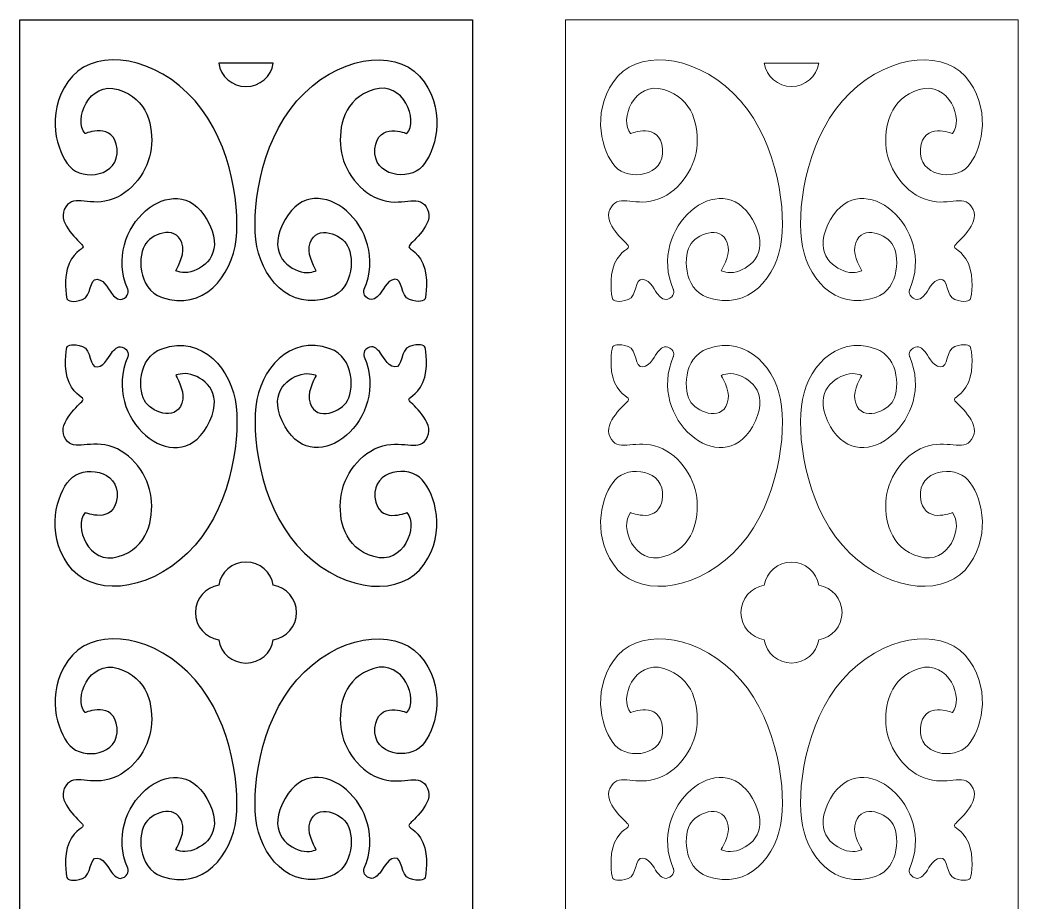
# Model space of a CAD drawing. Header units: centimetres. Extents: x -8.1 to 6.6, y -12.9 to 13.3.
# Drawn here: x -8.13 to 6.62, y 0.3 to 13.33 of the extents above; entities that cross this region are included whole.
import ezdxf

# ---------------------------------------------------------------- set-up
doc = ezdxf.new("R2010")
doc.units = ezdxf.units.CM
doc.header["$MEASUREMENT"] = 0
doc.layers.add('layer 1', color=7, linetype='Continuous')

msp = doc.modelspace()

# ---------------------------------------------------------------- linework, layer by layer
at = {"layer": 'layer 1', "color": 250}
for points, knots in [([(-1.44577, -12.88779), (-1.44577, -12.88779), (-1.44577, 13.32701), (-1.44577, 13.32701), (-1.44577, 13.32701), (-1.44577, 13.32701), (-8.13322, 13.32701), (-8.13322, 13.32701), (-8.13322, 13.32701), (-8.13322, 13.32701), (-8.13322, -12.88779), (-8.13322, -12.88779), (-8.13322, -12.88779), (-8.13322, -12.88779), (-1.44577, -12.88779), (-1.44577, -12.88779)], [0, 0, 0, 0, 0.2, 0.2, 0.2, 0.2, 0.4, 0.4, 0.4, 0.4, 0.6, 0.6, 0.6, 0.6, 1, 1, 1, 1]), ([(-5.83227, 9.62324), (-5.83227, 9.62324), (-5.72949, 9.57218), (-5.6069, 9.60781), (-5.6069, 9.60781), (-5.38079, 9.67351), (-5.1009, 9.90447), (-5.37045, 10.37962), (-5.37045, 10.37962), (-5.82997, 11.18963), (-6.93808, 10.25333), (-6.54001, 9.3483), (-6.54001, 9.3483), (-6.54001, 9.3483), (-6.50561, 9.27054), (-6.59054, 9.21864), (-6.59054, 9.21864), (-6.67547, 9.16674), (-6.72266, 9.22808), (-6.76512, 9.27054), (-6.76512, 9.27054), (-6.80759, 9.31301), (-6.86893, 9.48287), (-6.9916, 9.49702), (-6.9916, 9.49702), (-7.11428, 9.51118), (-7.07182, 9.24223), (-7.20865, 9.19505), (-7.20865, 9.19505), (-7.34548, 9.14786), (-7.43041, 9.17617), (-7.43985, 9.2092), (-7.43985, 9.2092), (-7.44929, 9.24223), (-7.49647, 9.52062), (-7.40682, 9.72822), (-7.40682, 9.72822), (-7.31717, 9.93583), (-7.16618, 9.94055), (-7.20865, 9.99717), (-7.20865, 9.99717), (-7.25111, 10.05379), (-7.5756, 10.31277), (-7.47759, 10.52563), (-7.47759, 10.52563), (-7.36434, 10.77163), (-7.14259, 10.57281), (-6.81702, 10.66246), (-6.81702, 10.66246), (-6.47654, 10.75622), (-6.23195, 11.10598), (-6.1942, 11.42683), (-6.1942, 11.42683), (-6.15645, 11.74768), (-6.24138, 12.16762), (-6.68019, 12.29973), (-6.68019, 12.29973), (-7.119, 12.43185), (-7.34548, 11.84677), (-7.1709, 11.6486), (-7.1709, 11.6486), (-7.1709, 11.6486), (-6.73681, 11.83261), (-6.69907, 11.42212), (-6.69907, 11.42212), (-6.66132, 11.01162), (-7.20393, 10.94556), (-7.39738, 11.16261), (-7.39738, 11.16261), (-7.59084, 11.37965), (-7.75598, 11.9317), (-7.42569, 12.41297), (-7.42569, 12.41297), (-7.09541, 12.89425), (-6.27441, 12.84234), (-5.65631, 12.24783), (-5.65631, 12.24783), (-5.0382, 11.65332), (-4.87778, 10.62943), (-4.93912, 10.0821), (-4.93912, 10.0821), (-5.00046, 9.53477), (-5.43009, 9.01949), (-6.03377, 9.22808), (-6.03377, 9.22808), (-6.40378, 9.35592), (-6.39237, 9.86978), (-6.27441, 10.02548), (-6.27441, 10.02548), (-6.15645, 10.18119), (-5.78805, 10.31497), (-5.72709, 9.97358), (-5.72709, 9.97358), (-5.70349, 9.84147), (-5.83227, 9.62324), (-5.83227, 9.62324)], [0, 0, 0, 0, 0.04, 0.04, 0.04, 0.04, 0.08, 0.08, 0.08, 0.08, 0.12, 0.12, 0.12, 0.12, 0.16, 0.16, 0.16, 0.16, 0.2, 0.2, 0.2, 0.2, 0.24, 0.24, 0.24, 0.24, 0.28, 0.28, 0.28, 0.28, 0.32, 0.32, 0.32, 0.32, 0.36, 0.36, 0.36, 0.36, 0.4, 0.4, 0.4, 0.4, 0.44, 0.44, 0.44, 0.44, 0.48, 0.48, 0.48, 0.48, 0.52, 0.52, 0.52, 0.52, 0.56, 0.56, 0.56, 0.56, 0.6, 0.6, 0.6, 0.6, 0.64, 0.64, 0.64, 0.64, 0.68, 0.68, 0.68, 0.68, 0.72, 0.72, 0.72, 0.72, 0.76, 0.76, 0.76, 0.76, 0.8, 0.8, 0.8, 0.8, 0.84, 0.84, 0.84, 0.84, 0.88, 0.88, 0.88, 0.88, 0.92, 0.92, 0.92, 0.92, 1, 1, 1, 1]), ([(-3.75418, 9.62324), (-3.75418, 9.62324), (-3.85695, 9.57218), (-3.97955, 9.60781), (-3.97955, 9.60781), (-4.20566, 9.67351), (-4.48554, 9.90447), (-4.21599, 10.37962), (-4.21599, 10.37962), (-3.75647, 11.18963), (-2.64836, 10.25333), (-3.04643, 9.3483), (-3.04643, 9.3483), (-3.04643, 9.3483), (-3.08083, 9.27054), (-2.9959, 9.21864), (-2.9959, 9.21864), (-2.91097, 9.16674), (-2.86379, 9.22808), (-2.82132, 9.27054), (-2.82132, 9.27054), (-2.77886, 9.31301), (-2.71752, 9.48287), (-2.59484, 9.49702), (-2.59484, 9.49702), (-2.47216, 9.51118), (-2.51463, 9.24223), (-2.3778, 9.19505), (-2.3778, 9.19505), (-2.24096, 9.14786), (-2.15603, 9.17617), (-2.1466, 9.2092), (-2.1466, 9.2092), (-2.13716, 9.24223), (-2.08998, 9.52062), (-2.17963, 9.72822), (-2.17963, 9.72822), (-2.26928, 9.93583), (-2.42026, 9.94055), (-2.3778, 9.99717), (-2.3778, 9.99717), (-2.33533, 10.05379), (-2.01085, 10.31277), (-2.10885, 10.52563), (-2.10885, 10.52563), (-2.22211, 10.77163), (-2.44386, 10.57281), (-2.76942, 10.66246), (-2.76942, 10.66246), (-3.1099, 10.75622), (-3.3545, 11.10598), (-3.39225, 11.42683), (-3.39225, 11.42683), (-3.42999, 11.74768), (-3.34506, 12.16762), (-2.90625, 12.29973), (-2.90625, 12.29973), (-2.46745, 12.43185), (-2.24096, 11.84677), (-2.41554, 11.6486), (-2.41554, 11.6486), (-2.41554, 11.6486), (-2.84963, 11.83261), (-2.88738, 11.42212), (-2.88738, 11.42212), (-2.92513, 11.01162), (-2.38251, 10.94556), (-2.18906, 11.16261), (-2.18906, 11.16261), (-1.99561, 11.37965), (-1.83047, 11.9317), (-2.16075, 12.41297), (-2.16075, 12.41297), (-2.49104, 12.89425), (-3.31203, 12.84234), (-3.93014, 12.24783), (-3.93014, 12.24783), (-4.54824, 11.65332), (-4.70867, 10.62943), (-4.64733, 10.0821), (-4.64733, 10.0821), (-4.58599, 9.53477), (-4.15636, 9.01949), (-3.55267, 9.22808), (-3.55267, 9.22808), (-3.18267, 9.35592), (-3.19407, 9.86978), (-3.31203, 10.02548), (-3.31203, 10.02548), (-3.42999, 10.18119), (-3.7984, 10.31497), (-3.85936, 9.97358), (-3.85936, 9.97358), (-3.88295, 9.84147), (-3.75418, 9.62324), (-3.75418, 9.62324)], [0, 0, 0, 0, 0.04, 0.04, 0.04, 0.04, 0.08, 0.08, 0.08, 0.08, 0.12, 0.12, 0.12, 0.12, 0.16, 0.16, 0.16, 0.16, 0.2, 0.2, 0.2, 0.2, 0.24, 0.24, 0.24, 0.24, 0.28, 0.28, 0.28, 0.28, 0.32, 0.32, 0.32, 0.32, 0.36, 0.36, 0.36, 0.36, 0.4, 0.4, 0.4, 0.4, 0.44, 0.44, 0.44, 0.44, 0.48, 0.48, 0.48, 0.48, 0.52, 0.52, 0.52, 0.52, 0.56, 0.56, 0.56, 0.56, 0.6, 0.6, 0.6, 0.6, 0.64, 0.64, 0.64, 0.64, 0.68, 0.68, 0.68, 0.68, 0.72, 0.72, 0.72, 0.72, 0.76, 0.76, 0.76, 0.76, 0.8, 0.8, 0.8, 0.8, 0.84, 0.84, 0.84, 0.84, 0.88, 0.88, 0.88, 0.88, 0.92, 0.92, 0.92, 0.92, 1, 1, 1, 1]), ([(-5.19672, 12.68796), (-5.19672, 12.68796), (-4.38972, 12.68796), (-4.38972, 12.68796), (-4.38972, 12.68796), (-4.42102, 12.49333), (-4.58978, 12.3446), (-4.79323, 12.3446), (-4.79323, 12.3446), (-4.99667, 12.3446), (-5.16541, 12.49333), (-5.19672, 12.68796)], [0, 0, 0, 0, 0.25, 0.25, 0.25, 0.25, 0.5, 0.5, 0.5, 0.5, 1, 1, 1, 1]), ([(-5.83227, 8.07493), (-5.83227, 8.07493), (-5.72949, 8.12599), (-5.6069, 8.09037), (-5.6069, 8.09037), (-5.38079, 8.02466), (-5.1009, 7.7937), (-5.37045, 7.31856), (-5.37045, 7.31856), (-5.82997, 6.50854), (-6.93808, 7.44484), (-6.54001, 8.34988), (-6.54001, 8.34988), (-6.54001, 8.34988), (-6.50561, 8.42763), (-6.59054, 8.47953), (-6.59054, 8.47953), (-6.67547, 8.53143), (-6.72266, 8.47009), (-6.76512, 8.42763), (-6.76512, 8.42763), (-6.80759, 8.38516), (-6.86893, 8.2153), (-6.9916, 8.20115), (-6.9916, 8.20115), (-7.11428, 8.18699), (-7.07182, 8.45594), (-7.20865, 8.50312), (-7.20865, 8.50312), (-7.34548, 8.55031), (-7.43041, 8.522), (-7.43985, 8.48897), (-7.43985, 8.48897), (-7.44929, 8.45594), (-7.49647, 8.17756), (-7.40682, 7.96995), (-7.40682, 7.96995), (-7.31717, 7.76234), (-7.16618, 7.75762), (-7.20865, 7.701), (-7.20865, 7.701), (-7.25111, 7.64438), (-7.5756, 7.38541), (-7.47759, 7.17254), (-7.47759, 7.17254), (-7.36434, 6.92654), (-7.14259, 7.12536), (-6.81702, 7.03571), (-6.81702, 7.03571), (-6.47654, 6.94195), (-6.23195, 6.59219), (-6.1942, 6.27134), (-6.1942, 6.27134), (-6.15645, 5.95049), (-6.24138, 5.53055), (-6.68019, 5.39844), (-6.68019, 5.39844), (-7.119, 5.26632), (-7.34548, 5.8514), (-7.1709, 6.04957), (-7.1709, 6.04957), (-7.1709, 6.04957), (-6.73681, 5.86556), (-6.69907, 6.27605), (-6.69907, 6.27605), (-6.66132, 6.68655), (-7.20393, 6.75261), (-7.39738, 6.53557), (-7.39738, 6.53557), (-7.59084, 6.31852), (-7.75598, 5.76647), (-7.42569, 5.2852), (-7.42569, 5.2852), (-7.09541, 4.80393), (-6.27441, 4.85583), (-5.65631, 5.45034), (-5.65631, 5.45034), (-5.0382, 6.04486), (-4.87778, 7.06874), (-4.93912, 7.61607), (-4.93912, 7.61607), (-5.00046, 8.1634), (-5.43009, 8.67868), (-6.03377, 8.47009), (-6.03377, 8.47009), (-6.40378, 8.34225), (-6.39237, 7.8284), (-6.27441, 7.67269), (-6.27441, 7.67269), (-6.15645, 7.51698), (-5.78805, 7.3832), (-5.72709, 7.72459), (-5.72709, 7.72459), (-5.70349, 7.85671), (-5.83227, 8.07493), (-5.83227, 8.07493)], [0, 0, 0, 0, 0.04, 0.04, 0.04, 0.04, 0.08, 0.08, 0.08, 0.08, 0.12, 0.12, 0.12, 0.12, 0.16, 0.16, 0.16, 0.16, 0.2, 0.2, 0.2, 0.2, 0.24, 0.24, 0.24, 0.24, 0.28, 0.28, 0.28, 0.28, 0.32, 0.32, 0.32, 0.32, 0.36, 0.36, 0.36, 0.36, 0.4, 0.4, 0.4, 0.4, 0.44, 0.44, 0.44, 0.44, 0.48, 0.48, 0.48, 0.48, 0.52, 0.52, 0.52, 0.52, 0.56, 0.56, 0.56, 0.56, 0.6, 0.6, 0.6, 0.6, 0.64, 0.64, 0.64, 0.64, 0.68, 0.68, 0.68, 0.68, 0.72, 0.72, 0.72, 0.72, 0.76, 0.76, 0.76, 0.76, 0.8, 0.8, 0.8, 0.8, 0.84, 0.84, 0.84, 0.84, 0.88, 0.88, 0.88, 0.88, 0.92, 0.92, 0.92, 0.92, 1, 1, 1, 1]), ([(-3.75418, 8.07493), (-3.75418, 8.07493), (-3.85695, 8.12599), (-3.97955, 8.09037), (-3.97955, 8.09037), (-4.20566, 8.02466), (-4.48554, 7.7937), (-4.21599, 7.31856), (-4.21599, 7.31856), (-3.75647, 6.50854), (-2.64836, 7.44484), (-3.04643, 8.34988), (-3.04643, 8.34988), (-3.04643, 8.34988), (-3.08083, 8.42763), (-2.9959, 8.47953), (-2.9959, 8.47953), (-2.91097, 8.53143), (-2.86379, 8.47009), (-2.82132, 8.42763), (-2.82132, 8.42763), (-2.77886, 8.38516), (-2.71752, 8.2153), (-2.59484, 8.20115), (-2.59484, 8.20115), (-2.47216, 8.18699), (-2.51463, 8.45594), (-2.3778, 8.50312), (-2.3778, 8.50312), (-2.24096, 8.55031), (-2.15603, 8.522), (-2.1466, 8.48897), (-2.1466, 8.48897), (-2.13716, 8.45594), (-2.08998, 8.17756), (-2.17963, 7.96995), (-2.17963, 7.96995), (-2.26928, 7.76234), (-2.42026, 7.75762), (-2.3778, 7.701), (-2.3778, 7.701), (-2.33533, 7.64438), (-2.01085, 7.38541), (-2.10885, 7.17254), (-2.10885, 7.17254), (-2.22211, 6.92654), (-2.44386, 7.12536), (-2.76942, 7.03571), (-2.76942, 7.03571), (-3.1099, 6.94195), (-3.3545, 6.59219), (-3.39225, 6.27134), (-3.39225, 6.27134), (-3.42999, 5.95049), (-3.34506, 5.53055), (-2.90625, 5.39844), (-2.90625, 5.39844), (-2.46745, 5.26632), (-2.24096, 5.8514), (-2.41554, 6.04957), (-2.41554, 6.04957), (-2.41554, 6.04957), (-2.84963, 5.86556), (-2.88738, 6.27605), (-2.88738, 6.27605), (-2.92513, 6.68655), (-2.38251, 6.75261), (-2.18906, 6.53557), (-2.18906, 6.53557), (-1.99561, 6.31852), (-1.83047, 5.76647), (-2.16075, 5.2852), (-2.16075, 5.2852), (-2.49104, 4.80393), (-3.31203, 4.85583), (-3.93014, 5.45034), (-3.93014, 5.45034), (-4.54824, 6.04486), (-4.70867, 7.06874), (-4.64733, 7.61607), (-4.64733, 7.61607), (-4.58599, 8.1634), (-4.15636, 8.67868), (-3.55267, 8.47009), (-3.55267, 8.47009), (-3.18267, 8.34225), (-3.19407, 7.8284), (-3.31203, 7.67269), (-3.31203, 7.67269), (-3.42999, 7.51698), (-3.7984, 7.3832), (-3.85936, 7.72459), (-3.85936, 7.72459), (-3.88295, 7.85671), (-3.75418, 8.07493), (-3.75418, 8.07493)], [0, 0, 0, 0, 0.04, 0.04, 0.04, 0.04, 0.08, 0.08, 0.08, 0.08, 0.12, 0.12, 0.12, 0.12, 0.16, 0.16, 0.16, 0.16, 0.2, 0.2, 0.2, 0.2, 0.24, 0.24, 0.24, 0.24, 0.28, 0.28, 0.28, 0.28, 0.32, 0.32, 0.32, 0.32, 0.36, 0.36, 0.36, 0.36, 0.4, 0.4, 0.4, 0.4, 0.44, 0.44, 0.44, 0.44, 0.48, 0.48, 0.48, 0.48, 0.52, 0.52, 0.52, 0.52, 0.56, 0.56, 0.56, 0.56, 0.6, 0.6, 0.6, 0.6, 0.64, 0.64, 0.64, 0.64, 0.68, 0.68, 0.68, 0.68, 0.72, 0.72, 0.72, 0.72, 0.76, 0.76, 0.76, 0.76, 0.8, 0.8, 0.8, 0.8, 0.84, 0.84, 0.84, 0.84, 0.88, 0.88, 0.88, 0.88, 0.92, 0.92, 0.92, 0.92, 1, 1, 1, 1]), ([(-4.04638, 4.57261), (-4.04638, 4.36917), (-4.19509, 4.20042), (-4.38972, 4.16912), (-4.38972, 4.16912), (-4.42102, 3.97449), (-4.58978, 3.82576), (-4.79323, 3.82576), (-4.79323, 3.82576), (-4.99667, 3.82576), (-5.16541, 3.97449), (-5.19672, 4.16912), (-5.19672, 4.16912), (-5.39135, 4.20043), (-5.54007, 4.36917), (-5.54007, 4.57261), (-5.54007, 4.57261), (-5.54007, 4.77605), (-5.39134, 4.94479), (-5.19672, 4.97611), (-5.19672, 4.97611), (-5.1654, 5.17073), (-4.99666, 5.31946), (-4.79323, 5.31946), (-4.79323, 5.31946), (-4.58978, 5.31946), (-4.42103, 5.17073), (-4.38972, 4.9761), (-4.38972, 4.9761), (-4.19509, 4.94479), (-4.04637, 4.77605), (-4.04638, 4.57261)], [0, 0, 0, 0, 0.11111111, 0.11111111, 0.11111111, 0.11111111, 0.22222222, 0.22222222, 0.22222222, 0.22222222, 0.33333333, 0.33333333, 0.33333333, 0.33333333, 0.44444444, 0.44444444, 0.44444444, 0.44444444, 0.55555556, 0.55555556, 0.55555556, 0.55555556, 0.66666667, 0.66666667, 0.66666667, 0.66666667, 0.77777778, 0.77777778, 0.77777778, 0.77777778, 1, 1, 1, 1]), ([(-5.83227, 1.07028), (-5.83227, 1.07028), (-5.72949, 1.01922), (-5.6069, 1.05485), (-5.6069, 1.05485), (-5.38079, 1.12055), (-5.1009, 1.35151), (-5.37045, 1.82666), (-5.37045, 1.82666), (-5.82997, 2.63668), (-6.93808, 1.70037), (-6.54001, 0.79534), (-6.54001, 0.79534), (-6.54001, 0.79534), (-6.50561, 0.71758), (-6.59054, 0.66568), (-6.59054, 0.66568), (-6.67547, 0.61378), (-6.72266, 0.67512), (-6.76512, 0.71758), (-6.76512, 0.71758), (-6.80759, 0.76005), (-6.86893, 0.92991), (-6.9916, 0.94407), (-6.9916, 0.94407), (-7.11428, 0.95822), (-7.07182, 0.68927), (-7.20865, 0.64209), (-7.20865, 0.64209), (-7.34548, 0.59491), (-7.43041, 0.62322), (-7.43985, 0.65625), (-7.43985, 0.65625), (-7.44929, 0.68927), (-7.49647, 0.96766), (-7.40682, 1.17526), (-7.40682, 1.17526), (-7.31717, 1.38287), (-7.16618, 1.38759), (-7.20865, 1.44421), (-7.20865, 1.44421), (-7.25111, 1.50083), (-7.5756, 1.75981), (-7.47759, 1.97267), (-7.47759, 1.97267), (-7.36434, 2.21867), (-7.14259, 2.01985), (-6.81702, 2.1095), (-6.81702, 2.1095), (-6.47654, 2.20326), (-6.23195, 2.55303), (-6.1942, 2.87387), (-6.1942, 2.87387), (-6.15645, 3.19472), (-6.24138, 3.61466), (-6.68019, 3.74677), (-6.68019, 3.74677), (-7.119, 3.87889), (-7.34548, 3.29381), (-7.1709, 3.09564), (-7.1709, 3.09564), (-7.1709, 3.09564), (-6.73681, 3.27965), (-6.69907, 2.86916), (-6.69907, 2.86916), (-6.66132, 2.45866), (-7.20393, 2.3926), (-7.39738, 2.60965), (-7.39738, 2.60965), (-7.59084, 2.82669), (-7.75598, 3.37874), (-7.42569, 3.86001), (-7.42569, 3.86001), (-7.09541, 4.34129), (-6.27441, 4.28938), (-5.65631, 3.69487), (-5.65631, 3.69487), (-5.0382, 3.10036), (-4.87778, 2.07647), (-4.93912, 1.52914), (-4.93912, 1.52914), (-5.00046, 0.98181), (-5.43009, 0.46653), (-6.03377, 0.67512), (-6.03377, 0.67512), (-6.40378, 0.80296), (-6.39237, 1.31682), (-6.27441, 1.47252), (-6.27441, 1.47252), (-6.15645, 1.62823), (-5.78805, 1.76201), (-5.72709, 1.42062), (-5.72709, 1.42062), (-5.70349, 1.28851), (-5.83227, 1.07028), (-5.83227, 1.07028)], [0, 0, 0, 0, 0.04, 0.04, 0.04, 0.04, 0.08, 0.08, 0.08, 0.08, 0.12, 0.12, 0.12, 0.12, 0.16, 0.16, 0.16, 0.16, 0.2, 0.2, 0.2, 0.2, 0.24, 0.24, 0.24, 0.24, 0.28, 0.28, 0.28, 0.28, 0.32, 0.32, 0.32, 0.32, 0.36, 0.36, 0.36, 0.36, 0.4, 0.4, 0.4, 0.4, 0.44, 0.44, 0.44, 0.44, 0.48, 0.48, 0.48, 0.48, 0.52, 0.52, 0.52, 0.52, 0.56, 0.56, 0.56, 0.56, 0.6, 0.6, 0.6, 0.6, 0.64, 0.64, 0.64, 0.64, 0.68, 0.68, 0.68, 0.68, 0.72, 0.72, 0.72, 0.72, 0.76, 0.76, 0.76, 0.76, 0.8, 0.8, 0.8, 0.8, 0.84, 0.84, 0.84, 0.84, 0.88, 0.88, 0.88, 0.88, 0.92, 0.92, 0.92, 0.92, 1, 1, 1, 1]), ([(-3.75418, 1.07028), (-3.75418, 1.07028), (-3.85695, 1.01922), (-3.97955, 1.05485), (-3.97955, 1.05485), (-4.20566, 1.12055), (-4.48554, 1.35151), (-4.21599, 1.82666), (-4.21599, 1.82666), (-3.75647, 2.63668), (-2.64836, 1.70037), (-3.04643, 0.79534), (-3.04643, 0.79534), (-3.04643, 0.79534), (-3.08083, 0.71758), (-2.9959, 0.66568), (-2.9959, 0.66568), (-2.91097, 0.61378), (-2.86379, 0.67512), (-2.82132, 0.71758), (-2.82132, 0.71758), (-2.77886, 0.76005), (-2.71752, 0.92991), (-2.59484, 0.94407), (-2.59484, 0.94407), (-2.47216, 0.95822), (-2.51463, 0.68927), (-2.3778, 0.64209), (-2.3778, 0.64209), (-2.24096, 0.59491), (-2.15603, 0.62322), (-2.1466, 0.65625), (-2.1466, 0.65625), (-2.13716, 0.68927), (-2.08998, 0.96766), (-2.17963, 1.17526), (-2.17963, 1.17526), (-2.26928, 1.38287), (-2.42026, 1.38759), (-2.3778, 1.44421), (-2.3778, 1.44421), (-2.33533, 1.50083), (-2.01085, 1.75981), (-2.10885, 1.97267), (-2.10885, 1.97267), (-2.22211, 2.21867), (-2.44386, 2.01985), (-2.76942, 2.1095), (-2.76942, 2.1095), (-3.1099, 2.20326), (-3.3545, 2.55303), (-3.39225, 2.87387), (-3.39225, 2.87387), (-3.42999, 3.19472), (-3.34506, 3.61466), (-2.90625, 3.74677), (-2.90625, 3.74677), (-2.46745, 3.87889), (-2.24096, 3.29381), (-2.41554, 3.09564), (-2.41554, 3.09564), (-2.41554, 3.09564), (-2.84963, 3.27965), (-2.88738, 2.86916), (-2.88738, 2.86916), (-2.92513, 2.45866), (-2.38252, 2.3926), (-2.18906, 2.60965), (-2.18906, 2.60965), (-1.99561, 2.82669), (-1.83047, 3.37874), (-2.16075, 3.86001), (-2.16075, 3.86001), (-2.49104, 4.34129), (-3.31203, 4.28938), (-3.93014, 3.69487), (-3.93014, 3.69487), (-4.54824, 3.10036), (-4.70867, 2.07647), (-4.64733, 1.52914), (-4.64733, 1.52914), (-4.58599, 0.98181), (-4.15636, 0.46653), (-3.55267, 0.67512), (-3.55267, 0.67512), (-3.18267, 0.80296), (-3.19407, 1.31682), (-3.31203, 1.47252), (-3.31203, 1.47252), (-3.42999, 1.62823), (-3.7984, 1.76201), (-3.85936, 1.42062), (-3.85936, 1.42062), (-3.88295, 1.28851), (-3.75418, 1.07028), (-3.75418, 1.07028)], [0, 0, 0, 0, 0.04, 0.04, 0.04, 0.04, 0.08, 0.08, 0.08, 0.08, 0.12, 0.12, 0.12, 0.12, 0.16, 0.16, 0.16, 0.16, 0.2, 0.2, 0.2, 0.2, 0.24, 0.24, 0.24, 0.24, 0.28, 0.28, 0.28, 0.28, 0.32, 0.32, 0.32, 0.32, 0.36, 0.36, 0.36, 0.36, 0.4, 0.4, 0.4, 0.4, 0.44, 0.44, 0.44, 0.44, 0.48, 0.48, 0.48, 0.48, 0.52, 0.52, 0.52, 0.52, 0.56, 0.56, 0.56, 0.56, 0.6, 0.6, 0.6, 0.6, 0.64, 0.64, 0.64, 0.64, 0.68, 0.68, 0.68, 0.68, 0.72, 0.72, 0.72, 0.72, 0.76, 0.76, 0.76, 0.76, 0.8, 0.8, 0.8, 0.8, 0.84, 0.84, 0.84, 0.84, 0.88, 0.88, 0.88, 0.88, 0.92, 0.92, 0.92, 0.92, 1, 1, 1, 1])]:
    msp.add_open_spline(points, degree=3, knots=knots, dxfattribs=at)
at = {"layer": 'layer 1', "color": 242, "lineweight": 9}
for points, knots in [([(6.61547, -12.88779), (6.61547, -12.88779), (6.61547, 13.32701), (6.61547, 13.32701), (6.61547, 13.32701), (6.61547, 13.32701), (-0.07198, 13.32701), (-0.07198, 13.32701), (-0.07198, 13.32701), (-0.07198, 13.32701), (-0.07198, -12.88779), (-0.07198, -12.88779), (-0.07198, -12.88779), (-0.07198, -12.88779), (6.61547, -12.88779), (6.61547, -12.88779)], [0, 0, 0, 0, 0.2, 0.2, 0.2, 0.2, 0.4, 0.4, 0.4, 0.4, 0.6, 0.6, 0.6, 0.6, 1, 1, 1, 1]), ([(2.22897, 9.62324), (2.22897, 9.62324), (2.33175, 9.57218), (2.45434, 9.60781), (2.45434, 9.60781), (2.68045, 9.67351), (2.96034, 9.90447), (2.69079, 10.37962), (2.69079, 10.37962), (2.23127, 11.18963), (1.12316, 10.25333), (1.52123, 9.3483), (1.52123, 9.3483), (1.52123, 9.3483), (1.55563, 9.27054), (1.4707, 9.21864), (1.4707, 9.21864), (1.38577, 9.16674), (1.33858, 9.22808), (1.29612, 9.27054), (1.29612, 9.27054), (1.25365, 9.31301), (1.19231, 9.48287), (1.06964, 9.49702), (1.06964, 9.49702), (0.94696, 9.51118), (0.98942, 9.24223), (0.85259, 9.19505), (0.85259, 9.19505), (0.71576, 9.14786), (0.63083, 9.17617), (0.62139, 9.2092), (0.62139, 9.2092), (0.61195, 9.24223), (0.56477, 9.52062), (0.65442, 9.72822), (0.65442, 9.72822), (0.74407, 9.93583), (0.89506, 9.94055), (0.85259, 9.99717), (0.85259, 9.99717), (0.81013, 10.05379), (0.48564, 10.31277), (0.58365, 10.52563), (0.58365, 10.52563), (0.6969, 10.77163), (0.91865, 10.57281), (1.24422, 10.66246), (1.24422, 10.66246), (1.5847, 10.75622), (1.82929, 11.10598), (1.86704, 11.42683), (1.86704, 11.42683), (1.90479, 11.74768), (1.81986, 12.16762), (1.38105, 12.29973), (1.38105, 12.29973), (0.94224, 12.43185), (0.71576, 11.84677), (0.89034, 11.6486), (0.89034, 11.6486), (0.89034, 11.6486), (1.32443, 11.83261), (1.36217, 11.42212), (1.36217, 11.42212), (1.39992, 11.01162), (0.85731, 10.94556), (0.66386, 11.16261), (0.66386, 11.16261), (0.4704, 11.37965), (0.30526, 11.9317), (0.63555, 12.41297), (0.63555, 12.41297), (0.96583, 12.89425), (1.78683, 12.84234), (2.40493, 12.24783), (2.40493, 12.24783), (3.02304, 11.65332), (3.18346, 10.62943), (3.12212, 10.0821), (3.12212, 10.0821), (3.06078, 9.53477), (2.63115, 9.01949), (2.02747, 9.22808), (2.02747, 9.22808), (1.65746, 9.35592), (1.66887, 9.86978), (1.78683, 10.02548), (1.78683, 10.02548), (1.90479, 10.18119), (2.27319, 10.31497), (2.33415, 9.97358), (2.33415, 9.97358), (2.35775, 9.84147), (2.22897, 9.62324), (2.22897, 9.62324)], [0, 0, 0, 0, 0.04, 0.04, 0.04, 0.04, 0.08, 0.08, 0.08, 0.08, 0.12, 0.12, 0.12, 0.12, 0.16, 0.16, 0.16, 0.16, 0.2, 0.2, 0.2, 0.2, 0.24, 0.24, 0.24, 0.24, 0.28, 0.28, 0.28, 0.28, 0.32, 0.32, 0.32, 0.32, 0.36, 0.36, 0.36, 0.36, 0.4, 0.4, 0.4, 0.4, 0.44, 0.44, 0.44, 0.44, 0.48, 0.48, 0.48, 0.48, 0.52, 0.52, 0.52, 0.52, 0.56, 0.56, 0.56, 0.56, 0.6, 0.6, 0.6, 0.6, 0.64, 0.64, 0.64, 0.64, 0.68, 0.68, 0.68, 0.68, 0.72, 0.72, 0.72, 0.72, 0.76, 0.76, 0.76, 0.76, 0.8, 0.8, 0.8, 0.8, 0.84, 0.84, 0.84, 0.84, 0.88, 0.88, 0.88, 0.88, 0.92, 0.92, 0.92, 0.92, 1, 1, 1, 1]), ([(4.30706, 9.62324), (4.30706, 9.62324), (4.20429, 9.57218), (4.08169, 9.60781), (4.08169, 9.60781), (3.85558, 9.67351), (3.5757, 9.90447), (3.84525, 10.37962), (3.84525, 10.37962), (4.30477, 11.18963), (5.41288, 10.25333), (5.01481, 9.3483), (5.01481, 9.3483), (5.01481, 9.3483), (4.98041, 9.27054), (5.06534, 9.21864), (5.06534, 9.21864), (5.15027, 9.16674), (5.19745, 9.22808), (5.23992, 9.27054), (5.23992, 9.27054), (5.28238, 9.31301), (5.34372, 9.48287), (5.4664, 9.49702), (5.4664, 9.49702), (5.58908, 9.51118), (5.54661, 9.24223), (5.68344, 9.19505), (5.68344, 9.19505), (5.82028, 9.14786), (5.90521, 9.17617), (5.91464, 9.2092), (5.91464, 9.2092), (5.92408, 9.24223), (5.97126, 9.52062), (5.88161, 9.72822), (5.88161, 9.72822), (5.79196, 9.93583), (5.64098, 9.94055), (5.68344, 9.99717), (5.68344, 9.99717), (5.72591, 10.05379), (6.05039, 10.31277), (5.95239, 10.52563), (5.95239, 10.52563), (5.83913, 10.77163), (5.61738, 10.57281), (5.29182, 10.66246), (5.29182, 10.66246), (4.95134, 10.75622), (4.70674, 11.10598), (4.66899, 11.42683), (4.66899, 11.42683), (4.63125, 11.74768), (4.71618, 12.16762), (5.15499, 12.29973), (5.15499, 12.29973), (5.59379, 12.43185), (5.82028, 11.84677), (5.6457, 11.6486), (5.6457, 11.6486), (5.6457, 11.6486), (5.21161, 11.83261), (5.17386, 11.42212), (5.17386, 11.42212), (5.13611, 11.01162), (5.67873, 10.94556), (5.87218, 11.16261), (5.87218, 11.16261), (6.06563, 11.37965), (6.23077, 11.9317), (5.90049, 12.41297), (5.90049, 12.41297), (5.5702, 12.89425), (4.74921, 12.84234), (4.1311, 12.24783), (4.1311, 12.24783), (3.513, 11.65332), (3.35257, 10.62943), (3.41391, 10.0821), (3.41391, 10.0821), (3.47525, 9.53477), (3.90488, 9.01949), (4.50857, 9.22808), (4.50857, 9.22808), (4.87857, 9.35592), (4.86717, 9.86978), (4.74921, 10.02548), (4.74921, 10.02548), (4.63125, 10.18119), (4.26284, 10.31497), (4.20188, 9.97358), (4.20188, 9.97358), (4.17829, 9.84147), (4.30706, 9.62324), (4.30706, 9.62324)], [0, 0, 0, 0, 0.04, 0.04, 0.04, 0.04, 0.08, 0.08, 0.08, 0.08, 0.12, 0.12, 0.12, 0.12, 0.16, 0.16, 0.16, 0.16, 0.2, 0.2, 0.2, 0.2, 0.24, 0.24, 0.24, 0.24, 0.28, 0.28, 0.28, 0.28, 0.32, 0.32, 0.32, 0.32, 0.36, 0.36, 0.36, 0.36, 0.4, 0.4, 0.4, 0.4, 0.44, 0.44, 0.44, 0.44, 0.48, 0.48, 0.48, 0.48, 0.52, 0.52, 0.52, 0.52, 0.56, 0.56, 0.56, 0.56, 0.6, 0.6, 0.6, 0.6, 0.64, 0.64, 0.64, 0.64, 0.68, 0.68, 0.68, 0.68, 0.72, 0.72, 0.72, 0.72, 0.76, 0.76, 0.76, 0.76, 0.8, 0.8, 0.8, 0.8, 0.84, 0.84, 0.84, 0.84, 0.88, 0.88, 0.88, 0.88, 0.92, 0.92, 0.92, 0.92, 1, 1, 1, 1]), ([(2.86452, 12.68796), (2.86452, 12.68796), (3.67152, 12.68796), (3.67152, 12.68796), (3.67152, 12.68796), (3.64022, 12.49333), (3.47146, 12.3446), (3.26801, 12.3446), (3.26801, 12.3446), (3.06457, 12.3446), (2.89583, 12.49333), (2.86452, 12.68796)], [0, 0, 0, 0, 0.25, 0.25, 0.25, 0.25, 0.5, 0.5, 0.5, 0.5, 1, 1, 1, 1]), ([(2.22897, 8.07493), (2.22897, 8.07493), (2.33175, 8.12599), (2.45434, 8.09037), (2.45434, 8.09037), (2.68045, 8.02466), (2.96034, 7.7937), (2.69079, 7.31856), (2.69079, 7.31856), (2.23127, 6.50854), (1.12316, 7.44484), (1.52123, 8.34988), (1.52123, 8.34988), (1.52123, 8.34988), (1.55563, 8.42763), (1.4707, 8.47953), (1.4707, 8.47953), (1.38577, 8.53143), (1.33858, 8.47009), (1.29612, 8.42763), (1.29612, 8.42763), (1.25365, 8.38516), (1.19231, 8.2153), (1.06964, 8.20115), (1.06964, 8.20115), (0.94696, 8.18699), (0.98942, 8.45594), (0.85259, 8.50312), (0.85259, 8.50312), (0.71576, 8.55031), (0.63083, 8.522), (0.62139, 8.48897), (0.62139, 8.48897), (0.61195, 8.45594), (0.56477, 8.17756), (0.65442, 7.96995), (0.65442, 7.96995), (0.74407, 7.76234), (0.89506, 7.75762), (0.85259, 7.701), (0.85259, 7.701), (0.81013, 7.64438), (0.48564, 7.38541), (0.58365, 7.17254), (0.58365, 7.17254), (0.6969, 6.92654), (0.91865, 7.12536), (1.24422, 7.03571), (1.24422, 7.03571), (1.5847, 6.94195), (1.82929, 6.59219), (1.86704, 6.27134), (1.86704, 6.27134), (1.90479, 5.95049), (1.81986, 5.53055), (1.38105, 5.39844), (1.38105, 5.39844), (0.94224, 5.26632), (0.71576, 5.8514), (0.89034, 6.04957), (0.89034, 6.04957), (0.89034, 6.04957), (1.32443, 5.86556), (1.36217, 6.27605), (1.36217, 6.27605), (1.39992, 6.68655), (0.85731, 6.75261), (0.66386, 6.53557), (0.66386, 6.53557), (0.4704, 6.31852), (0.30526, 5.76647), (0.63555, 5.2852), (0.63555, 5.2852), (0.96583, 4.80393), (1.78683, 4.85583), (2.40493, 5.45034), (2.40493, 5.45034), (3.02304, 6.04486), (3.18346, 7.06874), (3.12212, 7.61607), (3.12212, 7.61607), (3.06078, 8.1634), (2.63115, 8.67868), (2.02747, 8.47009), (2.02747, 8.47009), (1.65746, 8.34225), (1.66887, 7.8284), (1.78683, 7.67269), (1.78683, 7.67269), (1.90479, 7.51698), (2.27319, 7.3832), (2.33415, 7.72459), (2.33415, 7.72459), (2.35775, 7.85671), (2.22897, 8.07493), (2.22897, 8.07493)], [0, 0, 0, 0, 0.04, 0.04, 0.04, 0.04, 0.08, 0.08, 0.08, 0.08, 0.12, 0.12, 0.12, 0.12, 0.16, 0.16, 0.16, 0.16, 0.2, 0.2, 0.2, 0.2, 0.24, 0.24, 0.24, 0.24, 0.28, 0.28, 0.28, 0.28, 0.32, 0.32, 0.32, 0.32, 0.36, 0.36, 0.36, 0.36, 0.4, 0.4, 0.4, 0.4, 0.44, 0.44, 0.44, 0.44, 0.48, 0.48, 0.48, 0.48, 0.52, 0.52, 0.52, 0.52, 0.56, 0.56, 0.56, 0.56, 0.6, 0.6, 0.6, 0.6, 0.64, 0.64, 0.64, 0.64, 0.68, 0.68, 0.68, 0.68, 0.72, 0.72, 0.72, 0.72, 0.76, 0.76, 0.76, 0.76, 0.8, 0.8, 0.8, 0.8, 0.84, 0.84, 0.84, 0.84, 0.88, 0.88, 0.88, 0.88, 0.92, 0.92, 0.92, 0.92, 1, 1, 1, 1]), ([(4.30706, 8.07493), (4.30706, 8.07493), (4.20429, 8.12599), (4.08169, 8.09037), (4.08169, 8.09037), (3.85558, 8.02466), (3.5757, 7.7937), (3.84525, 7.31856), (3.84525, 7.31856), (4.30477, 6.50854), (5.41288, 7.44484), (5.01481, 8.34988), (5.01481, 8.34988), (5.01481, 8.34988), (4.98041, 8.42763), (5.06534, 8.47953), (5.06534, 8.47953), (5.15027, 8.53143), (5.19745, 8.47009), (5.23992, 8.42763), (5.23992, 8.42763), (5.28238, 8.38516), (5.34372, 8.2153), (5.4664, 8.20115), (5.4664, 8.20115), (5.58908, 8.18699), (5.54661, 8.45594), (5.68344, 8.50312), (5.68344, 8.50312), (5.82028, 8.55031), (5.90521, 8.522), (5.91464, 8.48897), (5.91464, 8.48897), (5.92408, 8.45594), (5.97126, 8.17756), (5.88161, 7.96995), (5.88161, 7.96995), (5.79196, 7.76234), (5.64098, 7.75762), (5.68344, 7.701), (5.68344, 7.701), (5.72591, 7.64438), (6.05039, 7.38541), (5.95239, 7.17254), (5.95239, 7.17254), (5.83913, 6.92654), (5.61738, 7.12536), (5.29182, 7.03571), (5.29182, 7.03571), (4.95134, 6.94195), (4.70674, 6.59219), (4.66899, 6.27134), (4.66899, 6.27134), (4.63125, 5.95049), (4.71618, 5.53055), (5.15499, 5.39844), (5.15499, 5.39844), (5.59379, 5.26632), (5.82028, 5.8514), (5.6457, 6.04957), (5.6457, 6.04957), (5.6457, 6.04957), (5.21161, 5.86556), (5.17386, 6.27605), (5.17386, 6.27605), (5.13611, 6.68655), (5.67873, 6.75261), (5.87218, 6.53557), (5.87218, 6.53557), (6.06563, 6.31852), (6.23077, 5.76647), (5.90049, 5.2852), (5.90049, 5.2852), (5.5702, 4.80393), (4.74921, 4.85583), (4.1311, 5.45034), (4.1311, 5.45034), (3.513, 6.04486), (3.35257, 7.06874), (3.41391, 7.61607), (3.41391, 7.61607), (3.47525, 8.1634), (3.90488, 8.67868), (4.50857, 8.47009), (4.50857, 8.47009), (4.87857, 8.34225), (4.86717, 7.8284), (4.74921, 7.67269), (4.74921, 7.67269), (4.63125, 7.51698), (4.26284, 7.3832), (4.20188, 7.72459), (4.20188, 7.72459), (4.17829, 7.85671), (4.30706, 8.07493), (4.30706, 8.07493)], [0, 0, 0, 0, 0.04, 0.04, 0.04, 0.04, 0.08, 0.08, 0.08, 0.08, 0.12, 0.12, 0.12, 0.12, 0.16, 0.16, 0.16, 0.16, 0.2, 0.2, 0.2, 0.2, 0.24, 0.24, 0.24, 0.24, 0.28, 0.28, 0.28, 0.28, 0.32, 0.32, 0.32, 0.32, 0.36, 0.36, 0.36, 0.36, 0.4, 0.4, 0.4, 0.4, 0.44, 0.44, 0.44, 0.44, 0.48, 0.48, 0.48, 0.48, 0.52, 0.52, 0.52, 0.52, 0.56, 0.56, 0.56, 0.56, 0.6, 0.6, 0.6, 0.6, 0.64, 0.64, 0.64, 0.64, 0.68, 0.68, 0.68, 0.68, 0.72, 0.72, 0.72, 0.72, 0.76, 0.76, 0.76, 0.76, 0.8, 0.8, 0.8, 0.8, 0.84, 0.84, 0.84, 0.84, 0.88, 0.88, 0.88, 0.88, 0.92, 0.92, 0.92, 0.92, 1, 1, 1, 1]), ([(4.01486, 4.57261), (4.01486, 4.36917), (3.86615, 4.20042), (3.67152, 4.16912), (3.67152, 4.16912), (3.64022, 3.97449), (3.47146, 3.82576), (3.26801, 3.82576), (3.26801, 3.82576), (3.06457, 3.82576), (2.89583, 3.97449), (2.86452, 4.16912), (2.86452, 4.16912), (2.66989, 4.20043), (2.52117, 4.36917), (2.52117, 4.57261), (2.52117, 4.57261), (2.52117, 4.77605), (2.6699, 4.94479), (2.86452, 4.97611), (2.86452, 4.97611), (2.89584, 5.17073), (3.06458, 5.31946), (3.26801, 5.31946), (3.26801, 5.31946), (3.47146, 5.31946), (3.64021, 5.17073), (3.67152, 4.9761), (3.67152, 4.9761), (3.86615, 4.94479), (4.01487, 4.77605), (4.01486, 4.57261)], [0, 0, 0, 0, 0.11111111, 0.11111111, 0.11111111, 0.11111111, 0.22222222, 0.22222222, 0.22222222, 0.22222222, 0.33333333, 0.33333333, 0.33333333, 0.33333333, 0.44444444, 0.44444444, 0.44444444, 0.44444444, 0.55555556, 0.55555556, 0.55555556, 0.55555556, 0.66666667, 0.66666667, 0.66666667, 0.66666667, 0.77777778, 0.77777778, 0.77777778, 0.77777778, 1, 1, 1, 1]), ([(2.22897, 1.07028), (2.22897, 1.07028), (2.33175, 1.01922), (2.45434, 1.05485), (2.45434, 1.05485), (2.68045, 1.12055), (2.96034, 1.35151), (2.69079, 1.82666), (2.69079, 1.82666), (2.23127, 2.63668), (1.12316, 1.70037), (1.52123, 0.79534), (1.52123, 0.79534), (1.52123, 0.79534), (1.55563, 0.71758), (1.4707, 0.66568), (1.4707, 0.66568), (1.38577, 0.61378), (1.33858, 0.67512), (1.29612, 0.71758), (1.29612, 0.71758), (1.25365, 0.76005), (1.19231, 0.92991), (1.06964, 0.94407), (1.06964, 0.94407), (0.94696, 0.95822), (0.98942, 0.68927), (0.85259, 0.64209), (0.85259, 0.64209), (0.71576, 0.59491), (0.63083, 0.62322), (0.62139, 0.65625), (0.62139, 0.65625), (0.61195, 0.68927), (0.56477, 0.96766), (0.65442, 1.17526), (0.65442, 1.17526), (0.74407, 1.38287), (0.89506, 1.38759), (0.85259, 1.44421), (0.85259, 1.44421), (0.81013, 1.50083), (0.48564, 1.75981), (0.58365, 1.97267), (0.58365, 1.97267), (0.6969, 2.21867), (0.91865, 2.01985), (1.24422, 2.1095), (1.24422, 2.1095), (1.5847, 2.20326), (1.82929, 2.55303), (1.86704, 2.87387), (1.86704, 2.87387), (1.90479, 3.19472), (1.81986, 3.61466), (1.38105, 3.74677), (1.38105, 3.74677), (0.94224, 3.87889), (0.71576, 3.29381), (0.89034, 3.09564), (0.89034, 3.09564), (0.89034, 3.09564), (1.32443, 3.27965), (1.36217, 2.86916), (1.36217, 2.86916), (1.39992, 2.45866), (0.85731, 2.3926), (0.66386, 2.60965), (0.66386, 2.60965), (0.4704, 2.82669), (0.30526, 3.37874), (0.63555, 3.86001), (0.63555, 3.86001), (0.96583, 4.34129), (1.78683, 4.28938), (2.40493, 3.69487), (2.40493, 3.69487), (3.02304, 3.10036), (3.18346, 2.07647), (3.12212, 1.52914), (3.12212, 1.52914), (3.06078, 0.98181), (2.63115, 0.46653), (2.02747, 0.67512), (2.02747, 0.67512), (1.65746, 0.80296), (1.66887, 1.31682), (1.78683, 1.47252), (1.78683, 1.47252), (1.90479, 1.62823), (2.27319, 1.76201), (2.33415, 1.42062), (2.33415, 1.42062), (2.35775, 1.28851), (2.22897, 1.07028), (2.22897, 1.07028)], [0, 0, 0, 0, 0.04, 0.04, 0.04, 0.04, 0.08, 0.08, 0.08, 0.08, 0.12, 0.12, 0.12, 0.12, 0.16, 0.16, 0.16, 0.16, 0.2, 0.2, 0.2, 0.2, 0.24, 0.24, 0.24, 0.24, 0.28, 0.28, 0.28, 0.28, 0.32, 0.32, 0.32, 0.32, 0.36, 0.36, 0.36, 0.36, 0.4, 0.4, 0.4, 0.4, 0.44, 0.44, 0.44, 0.44, 0.48, 0.48, 0.48, 0.48, 0.52, 0.52, 0.52, 0.52, 0.56, 0.56, 0.56, 0.56, 0.6, 0.6, 0.6, 0.6, 0.64, 0.64, 0.64, 0.64, 0.68, 0.68, 0.68, 0.68, 0.72, 0.72, 0.72, 0.72, 0.76, 0.76, 0.76, 0.76, 0.8, 0.8, 0.8, 0.8, 0.84, 0.84, 0.84, 0.84, 0.88, 0.88, 0.88, 0.88, 0.92, 0.92, 0.92, 0.92, 1, 1, 1, 1]), ([(4.30706, 1.07028), (4.30706, 1.07028), (4.20429, 1.01922), (4.08169, 1.05485), (4.08169, 1.05485), (3.85558, 1.12055), (3.5757, 1.35151), (3.84525, 1.82666), (3.84525, 1.82666), (4.30477, 2.63668), (5.41288, 1.70037), (5.01481, 0.79534), (5.01481, 0.79534), (5.01481, 0.79534), (4.98041, 0.71758), (5.06534, 0.66568), (5.06534, 0.66568), (5.15027, 0.61378), (5.19745, 0.67512), (5.23992, 0.71758), (5.23992, 0.71758), (5.28238, 0.76005), (5.34372, 0.92991), (5.4664, 0.94407), (5.4664, 0.94407), (5.58908, 0.95822), (5.54661, 0.68927), (5.68344, 0.64209), (5.68344, 0.64209), (5.82028, 0.59491), (5.90521, 0.62322), (5.91464, 0.65625), (5.91464, 0.65625), (5.92408, 0.68927), (5.97126, 0.96766), (5.88161, 1.17526), (5.88161, 1.17526), (5.79196, 1.38287), (5.64098, 1.38759), (5.68344, 1.44421), (5.68344, 1.44421), (5.72591, 1.50083), (6.05039, 1.75981), (5.95239, 1.97267), (5.95239, 1.97267), (5.83913, 2.21867), (5.61738, 2.01985), (5.29182, 2.1095), (5.29182, 2.1095), (4.95134, 2.20326), (4.70674, 2.55303), (4.66899, 2.87387), (4.66899, 2.87387), (4.63125, 3.19472), (4.71618, 3.61466), (5.15499, 3.74677), (5.15499, 3.74677), (5.59379, 3.87889), (5.82028, 3.29381), (5.6457, 3.09564), (5.6457, 3.09564), (5.6457, 3.09564), (5.21161, 3.27965), (5.17386, 2.86916), (5.17386, 2.86916), (5.13611, 2.45866), (5.67872, 2.3926), (5.87218, 2.60965), (5.87218, 2.60965), (6.06563, 2.82669), (6.23077, 3.37874), (5.90049, 3.86001), (5.90049, 3.86001), (5.5702, 4.34129), (4.74921, 4.28938), (4.1311, 3.69487), (4.1311, 3.69487), (3.513, 3.10036), (3.35257, 2.07647), (3.41391, 1.52914), (3.41391, 1.52914), (3.47525, 0.98181), (3.90488, 0.46653), (4.50857, 0.67512), (4.50857, 0.67512), (4.87857, 0.80296), (4.86717, 1.31682), (4.74921, 1.47252), (4.74921, 1.47252), (4.63125, 1.62823), (4.26284, 1.76201), (4.20188, 1.42062), (4.20188, 1.42062), (4.17829, 1.28851), (4.30706, 1.07028), (4.30706, 1.07028)], [0, 0, 0, 0, 0.04, 0.04, 0.04, 0.04, 0.08, 0.08, 0.08, 0.08, 0.12, 0.12, 0.12, 0.12, 0.16, 0.16, 0.16, 0.16, 0.2, 0.2, 0.2, 0.2, 0.24, 0.24, 0.24, 0.24, 0.28, 0.28, 0.28, 0.28, 0.32, 0.32, 0.32, 0.32, 0.36, 0.36, 0.36, 0.36, 0.4, 0.4, 0.4, 0.4, 0.44, 0.44, 0.44, 0.44, 0.48, 0.48, 0.48, 0.48, 0.52, 0.52, 0.52, 0.52, 0.56, 0.56, 0.56, 0.56, 0.6, 0.6, 0.6, 0.6, 0.64, 0.64, 0.64, 0.64, 0.68, 0.68, 0.68, 0.68, 0.72, 0.72, 0.72, 0.72, 0.76, 0.76, 0.76, 0.76, 0.8, 0.8, 0.8, 0.8, 0.84, 0.84, 0.84, 0.84, 0.88, 0.88, 0.88, 0.88, 0.92, 0.92, 0.92, 0.92, 1, 1, 1, 1])]:
    msp.add_open_spline(points, degree=3, knots=knots, dxfattribs=at)

doc.saveas('drawing.dxf')
